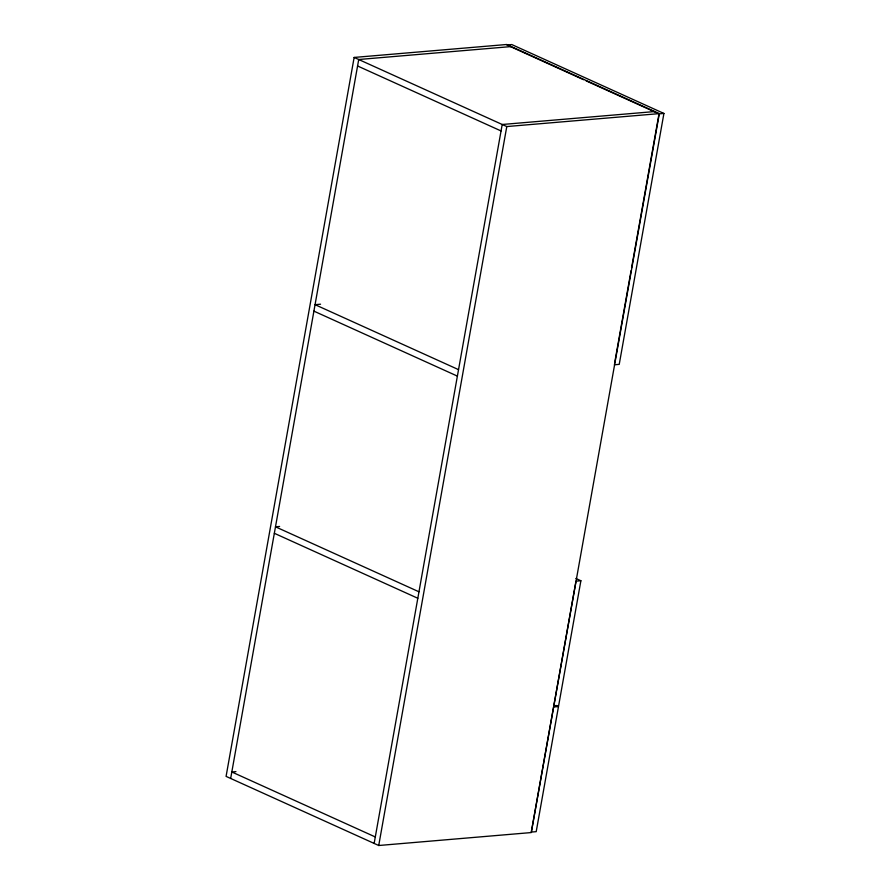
<?xml version="1.0" encoding="UTF-8"?>
<svg xmlns="http://www.w3.org/2000/svg" width="890" height="890" viewBox="0 0 890 890"><rect width="100%" height="100%" fill="white"/><g stroke="black" fill="none" stroke-linecap="round" stroke-linejoin="round"><path stroke-width="1.33" d="M354.142 57.438L226.082 776.38L378.728 845.5L531.274 832.562L659.334 113.62L506.688 44.5L354.142 57.438L506.788 126.558L659.334 113.62M230.666 778.45L358.726 59.508L511.272 46.569M374.145 843.431L502.205 124.489L654.751 111.55M378.728 845.5L506.788 126.558M614.567 363.42L631.077 270.682M631.566 267.957L659.012 113.864L663.918 113.453L619.229 364.366L614.323 364.778M558.486 706.56L536.203 831.66L531.297 832.072L553.58 706.971L558.486 706.56L555.972 705.425M580.892 580.747L558.609 705.837L553.714 706.26L575.997 581.159L580.892 580.747L575.863 578.467M320.556 304.202L315.06 304.669L458.539 369.639M279.605 526.468L275.488 526.824L418.968 591.794M235.939 771.63L231.812 771.975L375.302 836.956M663.918 113.453L511.783 44.556L506.877 44.978L583.573 79.711M586.087 80.845L659.012 113.864M357.569 65.982L501.059 130.952M313.903 311.133L457.382 376.114M274.331 533.288L417.811 598.269"/></g></svg>
